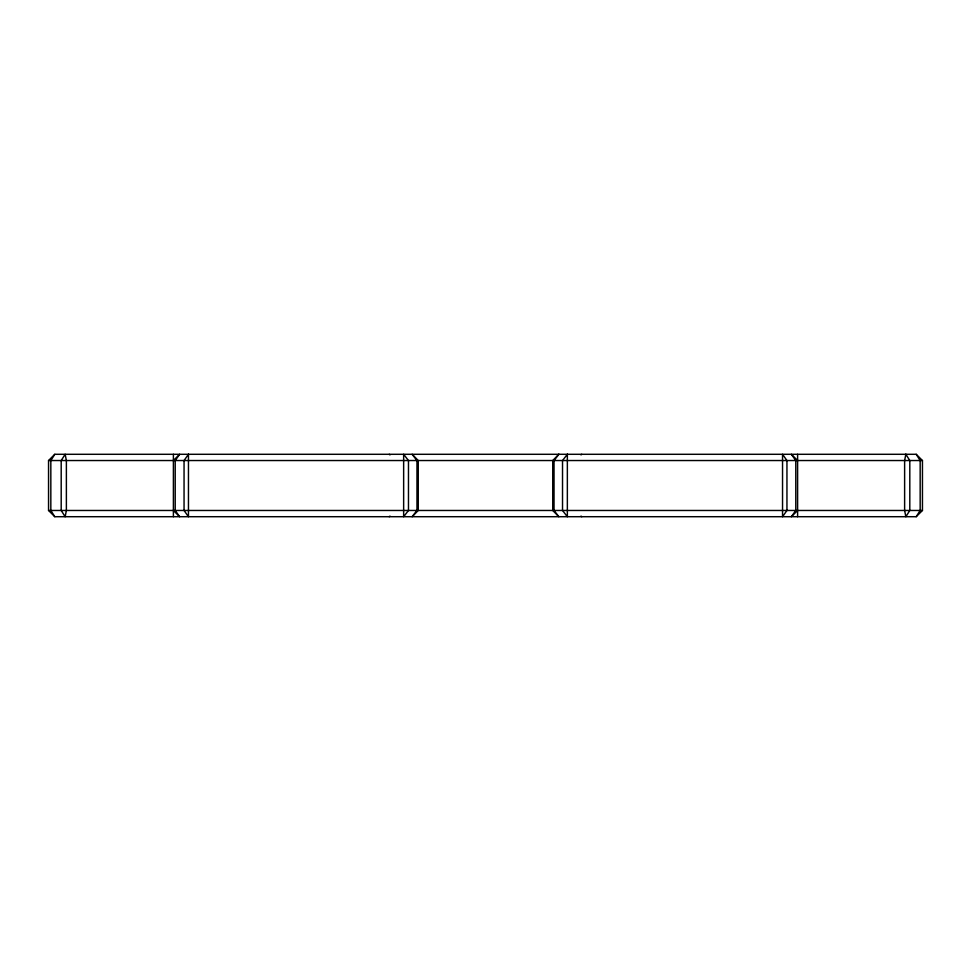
<?xml version="1.0" encoding="UTF-8"?>
<svg xmlns="http://www.w3.org/2000/svg" width="971" height="971" viewBox="0 0 971 971"><rect width="100%" height="100%" fill="white"/><g stroke="black" fill="none" stroke-linecap="round" stroke-linejoin="round"><path stroke-width="1.46" d="M54.789 454.294L50.832 460.533L50.832 510.467L54.789 516.706L916.211 516.706L922.45 510.467L922.45 460.533L916.211 454.294L54.789 454.294L48.55 460.533L48.55 510.467L54.789 516.706M916.211 516.706L920.168 510.467L920.168 460.533L916.211 454.294M173.396 460.533L179.635 454.294L175.217 460.533L175.217 510.467L179.635 516.706L173.396 510.467M797.604 510.467L791.365 516.706L795.783 510.467L795.783 460.533L791.365 454.294L797.604 460.533M389.25 516.706L389.99 516.099M581.01 454.901L581.75 454.294M48.55 460.533L922.45 460.533M48.55 510.467L922.45 510.467M581.01 516.099L581.75 516.706M389.25 454.294L389.99 454.901M797.604 454.294L797.604 516.706M173.396 454.294L173.396 516.706M66.38 510.467L65.154 516.706L61.197 510.467L61.197 460.533L65.154 454.294L66.38 460.533L66.38 510.467M905.846 454.294L904.62 460.533L904.62 510.467L905.846 516.706L909.803 510.467L909.803 460.533L905.846 454.294M188.459 454.294L184.053 460.533L184.053 510.467L188.459 516.706L188.459 454.294M786.947 510.467L782.541 516.706L782.541 454.294L786.947 460.533L786.947 510.467M408.475 510.467L403.645 516.706L403.645 454.294L408.475 460.533L408.475 510.467M416.972 510.467L412.141 516.706L418.258 510.467L418.258 460.533L412.141 454.294L416.972 460.533L416.972 510.467M558.859 454.294L554.028 460.533L554.028 510.467L558.859 516.706L552.742 510.467L552.742 460.533L558.859 454.294M567.355 454.294L562.525 460.533L562.525 510.467L567.355 516.706L567.355 454.294"/></g></svg>
